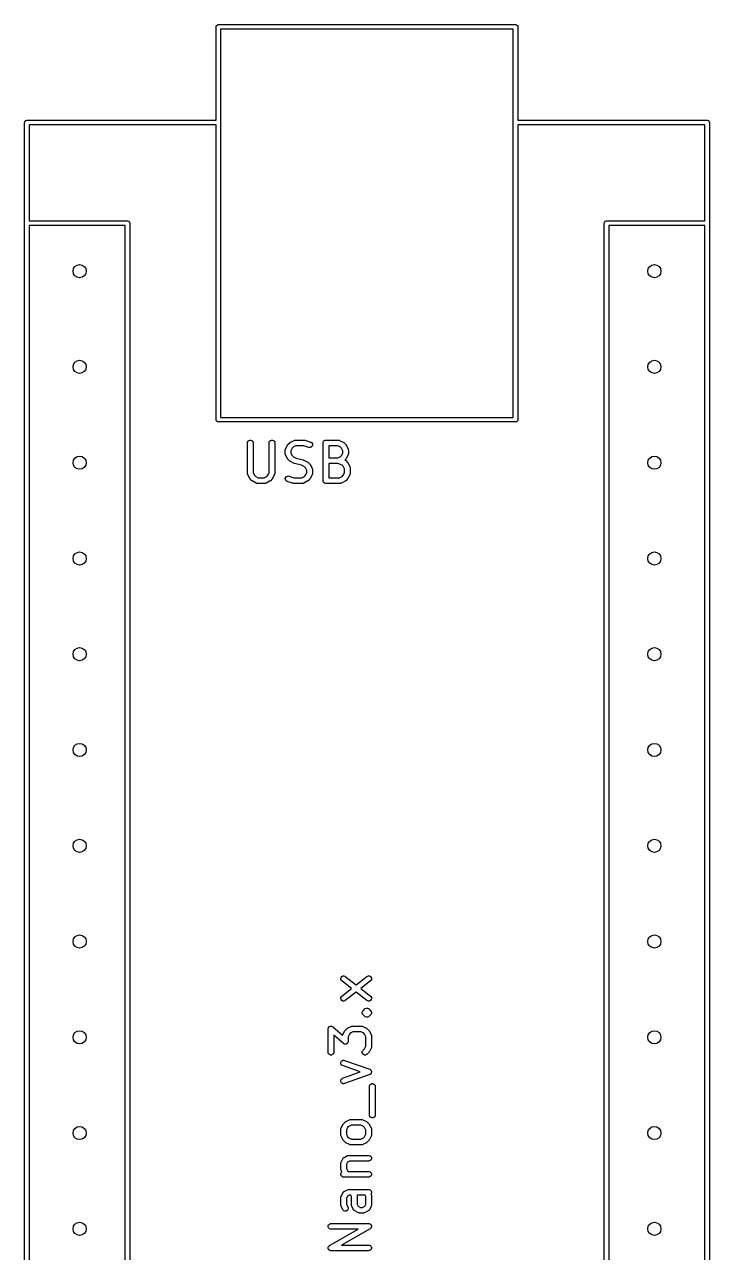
# Model space of a CAD drawing. Header units: inches. Extents: x 0.4 to 11.3, y -7.9 to -0.4.
# Drawn here: x 2.543 to 3.258, y -3.051 to -1.769 of the extents above; entities that cross this region are included whole.
import ezdxf

# ---------------------------------------------------------------- set-up
doc = ezdxf.new("R2010")
doc.units = ezdxf.units.IN
doc.header["$MEASUREMENT"] = 0
doc.layers.add('F.Silkscreen', color=41, linetype='CONTINUOUS', true_color=0xf2eda1)

msp = doc.modelspace()

# ---------------------------------------------------------------- linework, layer by layer
at = {"layer": 'F.Silkscreen', "linetype": 'CONTINUOUS'}
for p, q in [((2.7431, -1.77), (2.7444, -1.7687)), ((2.7444, -1.7687), (2.7453, -1.7685)), ((2.7453, -1.7685), (3.0555, -1.7685)), ((3.0555, -1.7685), (3.0564, -1.7687)), ((3.0564, -1.7687), (3.0577, -1.77)), ((2.7429, -1.7709), (2.7431, -1.77)), ((2.7429, -1.8685), (2.7429, -1.7709)), ((2.7476, -1.7732), (2.7476, -2.1787)), ((3.0531, -1.7732), (2.7476, -1.7732)), ((3.0531, -2.1787), (3.0531, -1.7732)), ((3.0577, -1.77), (3.0579, -1.7709)), ((3.0579, -1.7709), (3.0579, -1.8685)), ((2.5429, -1.8709), (2.5431, -1.87)), ((2.5429, -3.5811), (2.5429, -1.8709)), ((2.5431, -1.87), (2.5444, -1.8687)), ((2.5444, -1.8687), (2.5453, -1.8685)), ((2.5453, -1.8685), (2.7429, -1.8685)), ((3.0579, -1.8685), (3.2555, -1.8685)), ((3.2555, -1.8685), (3.2564, -1.8687)), ((3.2564, -1.8687), (3.2577, -1.87)), ((3.2577, -1.87), (3.2579, -1.8709)), ((3.2579, -1.8709), (3.2579, -3.376)), ((2.5476, -1.8732), (2.5476, -1.9736)), ((2.7429, -1.8732), (2.5476, -1.8732)), ((2.7429, -2.1811), (2.7429, -1.8732)), ((3.2531, -1.8732), (3.0579, -1.8732)), ((3.0579, -1.8732), (3.0579, -2.1811)), ((3.2531, -1.9736), (3.2531, -1.8732)), ((2.5476, -1.9736), (2.6504, -1.9736)), ((2.6504, -1.9736), (2.6513, -1.9738)), ((2.6513, -1.9738), (2.6526, -1.9751)), ((3.1482, -1.9751), (3.1495, -1.9738)), ((3.1495, -1.9738), (3.1504, -1.9736)), ((3.1504, -1.9736), (3.2531, -1.9736)), ((2.5476, -1.9783), (2.5476, -3.4736)), ((2.648, -1.9783), (2.5476, -1.9783)), ((2.648, -3.4736), (2.648, -1.9783)), ((2.6526, -1.9751), (2.6528, -1.976)), ((2.6528, -1.976), (2.6528, -3.476)), ((3.148, -1.976), (3.1482, -1.9751)), ((3.148, -3.376), (3.148, -1.976)), ((3.1528, -1.9783), (3.1528, -3.3736)), ((3.2531, -1.9783), (3.1528, -1.9783)), ((3.2531, -3.3736), (3.2531, -1.9783)), ((2.7476, -2.1787), (3.0531, -2.1787)), ((2.7431, -2.182), (2.7429, -2.1811)), ((2.7444, -2.1833), (2.7431, -2.182)), ((2.7453, -2.1835), (2.7444, -2.1833)), ((3.0555, -2.1835), (2.7453, -2.1835)), ((3.0564, -2.1833), (3.0555, -2.1835)), ((3.0577, -2.182), (3.0564, -2.1833)), ((3.0579, -2.1811), (3.0577, -2.182)), ((2.7757, -2.2053), (2.7758, -2.2047)), ((2.7757, -2.2372), (2.7757, -2.2053)), ((2.7758, -2.2047), (2.7762, -2.2037)), ((2.7762, -2.2037), (2.777, -2.2029)), ((2.777, -2.2029), (2.7781, -2.2024)), ((2.7781, -2.2024), (2.7792, -2.2024)), ((2.7792, -2.2024), (2.7803, -2.2029)), ((2.7803, -2.2029), (2.7811, -2.2037)), ((2.7811, -2.2037), (2.7816, -2.2047)), ((2.7816, -2.2047), (2.7816, -2.2053)), ((2.7816, -2.2053), (2.7816, -2.2365)), ((2.7982, -2.2053), (2.7983, -2.2047)), ((2.7982, -2.2365), (2.7982, -2.2053)), ((2.7983, -2.2047), (2.7987, -2.2037)), ((2.7987, -2.2037), (2.7995, -2.2029)), ((2.7995, -2.2029), (2.8006, -2.2024)), ((2.8006, -2.2024), (2.8017, -2.2024)), ((2.8017, -2.2024), (2.8028, -2.2029)), ((2.8028, -2.2029), (2.8036, -2.2037)), ((2.8036, -2.2037), (2.8041, -2.2047)), ((2.8041, -2.2047), (2.8041, -2.2053)), ((2.8041, -2.2053), (2.8041, -2.2372)), ((2.8178, -2.207), (2.8197, -2.2051)), ((2.8197, -2.2051), (2.8199, -2.2049)), ((2.8199, -2.2049), (2.82, -2.2048)), ((2.82, -2.2048), (2.8201, -2.2048)), ((2.8201, -2.2048), (2.8201, -2.2047)), ((2.8201, -2.2047), (2.8202, -2.2047)), ((2.8202, -2.2047), (2.8205, -2.2045)), ((2.8205, -2.2045), (2.8242, -2.2027)), ((2.8242, -2.2027), (2.8248, -2.2025)), ((2.8248, -2.2025), (2.8249, -2.2025)), ((2.8249, -2.2025), (2.825, -2.2024)), ((2.825, -2.2024), (2.8255, -2.2024)), ((2.8255, -2.2024), (2.8349, -2.2024)), ((2.8349, -2.2024), (2.8352, -2.2024)), ((2.8352, -2.2024), (2.8353, -2.2024)), ((2.8353, -2.2024), (2.8354, -2.2024)), ((2.8354, -2.2024), (2.8355, -2.2024)), ((2.8355, -2.2024), (2.8356, -2.2024)), ((2.8356, -2.2024), (2.8358, -2.2025)), ((2.8358, -2.2025), (2.8415, -2.2044)), ((2.8415, -2.2044), (2.842, -2.2046)), ((2.842, -2.2046), (2.8429, -2.2054)), ((2.8545, -2.2047), (2.855, -2.2037)), ((2.8545, -2.2053), (2.8545, -2.2047)), ((2.8545, -2.2447), (2.8545, -2.2053)), ((2.855, -2.2037), (2.8558, -2.2029)), ((2.8558, -2.2029), (2.8568, -2.2024)), ((2.8568, -2.2024), (2.8574, -2.2024)), ((2.8574, -2.2024), (2.8705, -2.2024)), ((2.8705, -2.2024), (2.8711, -2.2024)), ((2.8711, -2.2024), (2.8712, -2.2025)), ((2.8712, -2.2025), (2.8713, -2.2025)), ((2.8713, -2.2025), (2.8718, -2.2027)), ((2.8718, -2.2027), (2.8756, -2.2045)), ((2.8756, -2.2045), (2.8758, -2.2047)), ((2.8758, -2.2047), (2.8759, -2.2047)), ((2.8759, -2.2047), (2.876, -2.2048)), ((2.876, -2.2048), (2.8761, -2.2048)), ((2.8761, -2.2048), (2.8761, -2.2049)), ((2.8761, -2.2049), (2.8764, -2.2051)), ((2.8764, -2.2051), (2.8782, -2.207)), ((2.8151, -2.2122), (2.8152, -2.2121)), ((2.8151, -2.2128), (2.8151, -2.2122)), ((2.8151, -2.2166), (2.8151, -2.2128)), ((2.8151, -2.2171), (2.8151, -2.2166)), ((2.8152, -2.2172), (2.8151, -2.2171)), ((2.8152, -2.212), (2.8154, -2.2115)), ((2.8152, -2.2121), (2.8152, -2.212)), ((2.8152, -2.2173), (2.8152, -2.2172)), ((2.8154, -2.2179), (2.8152, -2.2173)), ((2.8154, -2.2115), (2.8173, -2.2077)), ((2.8173, -2.2216), (2.8154, -2.2179)), ((2.8173, -2.2077), (2.8174, -2.2075)), ((2.8174, -2.2075), (2.8175, -2.2074)), ((2.8175, -2.2073), (2.8176, -2.2072)), ((2.8175, -2.2074), (2.8175, -2.2073)), ((2.8176, -2.2072), (2.8178, -2.207)), ((2.8176, -2.2072), (2.8176, -2.2072)), ((2.8223, -2.2108), (2.821, -2.2135)), ((2.821, -2.2135), (2.821, -2.2159)), ((2.821, -2.2159), (2.8223, -2.2186)), ((2.8235, -2.2096), (2.8223, -2.2108)), ((2.8262, -2.2083), (2.8235, -2.2096)), ((2.8344, -2.2083), (2.8262, -2.2083)), ((2.8396, -2.21), (2.8344, -2.2083)), ((2.8402, -2.2101), (2.8396, -2.21)), ((2.8413, -2.21), (2.8402, -2.2101)), ((2.8423, -2.2095), (2.8413, -2.21)), ((2.8431, -2.2086), (2.8423, -2.2095)), ((2.8429, -2.2054), (2.8434, -2.2064)), ((2.8435, -2.2076), (2.8431, -2.2086)), ((2.8434, -2.2064), (2.8435, -2.2076)), ((2.8698, -2.2083), (2.8604, -2.2083)), ((2.8604, -2.2083), (2.8604, -2.2211)), ((2.8725, -2.2096), (2.8698, -2.2083)), ((2.8737, -2.2108), (2.8725, -2.2096)), ((2.8751, -2.2135), (2.8737, -2.2108)), ((2.8737, -2.2186), (2.8751, -2.2159)), ((2.8751, -2.2159), (2.8751, -2.2135)), ((2.8782, -2.207), (2.8784, -2.2072)), ((2.8784, -2.2072), (2.8785, -2.2072)), ((2.8785, -2.2072), (2.8785, -2.2073)), ((2.8785, -2.2073), (2.8786, -2.2074)), ((2.8786, -2.2074), (2.8786, -2.2075)), ((2.8786, -2.2075), (2.8788, -2.2077)), ((2.8788, -2.2077), (2.8807, -2.2115)), ((2.8807, -2.2179), (2.8788, -2.2216)), ((2.8807, -2.2115), (2.8809, -2.212)), ((2.8809, -2.2173), (2.8807, -2.2179)), ((2.8809, -2.212), (2.8809, -2.2121)), ((2.8809, -2.2121), (2.8809, -2.2122)), ((2.8809, -2.2122), (2.881, -2.2128)), ((2.881, -2.2166), (2.8809, -2.2171)), ((2.8809, -2.2171), (2.8809, -2.2172)), ((2.8809, -2.2172), (2.8809, -2.2173)), ((2.881, -2.2128), (2.881, -2.2166)), ((2.8174, -2.2219), (2.8173, -2.2216)), ((2.8175, -2.2219), (2.8174, -2.2219)), ((2.8175, -2.222), (2.8175, -2.2219)), ((2.8176, -2.2221), (2.8175, -2.222)), ((2.8176, -2.2222), (2.8176, -2.2221)), ((2.8178, -2.2224), (2.8176, -2.2222)), ((2.8197, -2.2243), (2.8178, -2.2224)), ((2.8199, -2.2245), (2.8197, -2.2243)), ((2.82, -2.2245), (2.8199, -2.2245)), ((2.8201, -2.2246), (2.82, -2.2245)), ((2.8202, -2.2247), (2.8201, -2.2246)), ((2.8201, -2.2246), (2.8201, -2.2246)), ((2.8205, -2.2248), (2.8202, -2.2247)), ((2.8242, -2.2267), (2.8205, -2.2248)), ((2.8223, -2.2186), (2.8235, -2.2198)), ((2.8235, -2.2198), (2.8266, -2.2213)), ((2.8243, -2.2267), (2.8242, -2.2267)), ((2.8245, -2.2268), (2.8243, -2.2267)), ((2.8243, -2.2267), (2.8243, -2.2267)), ((2.8248, -2.2269), (2.8245, -2.2268)), ((2.832, -2.2287), (2.8248, -2.2269)), ((2.8248, -2.2269), (2.8248, -2.2269)), ((2.8248, -2.2269), (2.8248, -2.2269)), ((2.8266, -2.2213), (2.8337, -2.2231)), ((2.835, -2.2302), (2.832, -2.2287)), ((2.8337, -2.2231), (2.8338, -2.2231)), ((2.8338, -2.2231), (2.8338, -2.2231)), ((2.8338, -2.2231), (2.8341, -2.2232)), ((2.8341, -2.2232), (2.8343, -2.2233)), ((2.8343, -2.2233), (2.8343, -2.2233)), ((2.8343, -2.2233), (2.8344, -2.2233)), ((2.8344, -2.2233), (2.8381, -2.2252)), ((2.8362, -2.2314), (2.835, -2.2302)), ((2.8381, -2.2252), (2.8384, -2.2253)), ((2.8384, -2.2253), (2.8384, -2.2253)), ((2.8384, -2.2253), (2.8385, -2.2254)), ((2.8385, -2.2254), (2.8386, -2.2255)), ((2.8386, -2.2255), (2.8386, -2.2255)), ((2.8386, -2.2255), (2.8389, -2.2257)), ((2.8389, -2.2257), (2.8407, -2.2276)), ((2.8407, -2.2276), (2.8409, -2.2278)), ((2.8409, -2.2278), (2.841, -2.2279)), ((2.841, -2.2279), (2.841, -2.228)), ((2.841, -2.228), (2.8411, -2.228)), ((2.8411, -2.228), (2.8411, -2.2281)), ((2.8411, -2.2281), (2.8413, -2.2284)), ((2.8413, -2.2284), (2.8432, -2.2321)), ((2.8604, -2.2211), (2.8698, -2.2211)), ((2.87, -2.227), (2.8604, -2.227)), ((2.8604, -2.227), (2.8604, -2.2417)), ((2.8698, -2.2211), (2.8725, -2.2198)), ((2.8746, -2.2285), (2.87, -2.227)), ((2.8725, -2.2198), (2.8737, -2.2186)), ((2.8756, -2.2296), (2.8746, -2.2285)), ((2.8769, -2.2323), (2.8756, -2.2296)), ((2.8782, -2.2224), (2.8774, -2.2233)), ((2.8774, -2.2233), (2.8776, -2.2234)), ((2.8776, -2.2234), (2.8777, -2.2234)), ((2.8777, -2.2234), (2.8778, -2.2235)), ((2.8778, -2.2235), (2.8782, -2.2238)), ((2.8784, -2.2222), (2.8782, -2.2224)), ((2.8782, -2.2238), (2.8801, -2.2257)), ((2.8785, -2.2221), (2.8784, -2.2222)), ((2.8786, -2.2219), (2.8785, -2.222)), ((2.8785, -2.222), (2.8785, -2.2221)), ((2.8788, -2.2216), (2.8786, -2.2219)), ((2.8786, -2.2219), (2.8786, -2.2219)), ((2.8801, -2.2257), (2.8803, -2.2259)), ((2.8803, -2.2259), (2.8804, -2.226)), ((2.8804, -2.226), (2.8804, -2.2261)), ((2.8804, -2.2261), (2.8805, -2.2262)), ((2.8805, -2.2262), (2.8805, -2.2262)), ((2.8805, -2.2262), (2.8807, -2.2265)), ((2.8807, -2.2265), (2.8825, -2.2302)), ((2.8825, -2.2302), (2.8828, -2.2308)), ((2.8828, -2.2308), (2.8828, -2.2309)), ((2.8828, -2.2309), (2.8828, -2.231)), ((2.7758, -2.2378), (2.7757, -2.2372)), ((2.7758, -2.2379), (2.7758, -2.2378)), ((2.7758, -2.238), (2.7758, -2.2379)), ((2.776, -2.2385), (2.7758, -2.238)), ((2.7779, -2.2422), (2.776, -2.2385)), ((2.7781, -2.2425), (2.7779, -2.2422)), ((2.7781, -2.2426), (2.7781, -2.2425)), ((2.7782, -2.2426), (2.7781, -2.2426)), ((2.7782, -2.2427), (2.7782, -2.2426)), ((2.7783, -2.2428), (2.7782, -2.2427)), ((2.7785, -2.243), (2.7783, -2.2428)), ((2.7803, -2.2449), (2.7785, -2.243)), ((2.7816, -2.2365), (2.783, -2.2392)), ((2.783, -2.2392), (2.7842, -2.2404)), ((2.7842, -2.2404), (2.7869, -2.2417)), ((2.7869, -2.2417), (2.793, -2.2417)), ((2.793, -2.2417), (2.7957, -2.2404)), ((2.7957, -2.2404), (2.7969, -2.2392)), ((2.7969, -2.2392), (2.7982, -2.2365)), ((2.8014, -2.243), (2.7995, -2.2449)), ((2.8016, -2.2428), (2.8014, -2.243)), ((2.8017, -2.2426), (2.8016, -2.2427)), ((2.8016, -2.2427), (2.8016, -2.2428)), ((2.8018, -2.2425), (2.8017, -2.2426)), ((2.8017, -2.2426), (2.8017, -2.2426)), ((2.8019, -2.2422), (2.8018, -2.2425)), ((2.8038, -2.2385), (2.8019, -2.2422)), ((2.804, -2.238), (2.8038, -2.2385)), ((2.8041, -2.2378), (2.804, -2.2379)), ((2.804, -2.2379), (2.804, -2.238)), ((2.8041, -2.2372), (2.8041, -2.2378)), ((2.8151, -2.2424), (2.8155, -2.2413)), ((2.8152, -2.2436), (2.8151, -2.2424)), ((2.8157, -2.2446), (2.8152, -2.2436)), ((2.8155, -2.2413), (2.8162, -2.2405)), ((2.8162, -2.2405), (2.8173, -2.24)), ((2.8173, -2.24), (2.8184, -2.2399)), ((2.8184, -2.2399), (2.819, -2.24)), ((2.819, -2.24), (2.8241, -2.2417)), ((2.8241, -2.2417), (2.8323, -2.2417)), ((2.8323, -2.2417), (2.835, -2.2404)), ((2.835, -2.2404), (2.8362, -2.2392)), ((2.8376, -2.2341), (2.8362, -2.2314)), ((2.8362, -2.2392), (2.8376, -2.2365)), ((2.8376, -2.2365), (2.8376, -2.2341)), ((2.8407, -2.243), (2.8389, -2.2449)), ((2.8409, -2.2428), (2.8407, -2.243)), ((2.841, -2.2427), (2.8409, -2.2428)), ((2.8411, -2.2426), (2.841, -2.2426)), ((2.841, -2.2426), (2.841, -2.2427)), ((2.8413, -2.2422), (2.8411, -2.2425)), ((2.8411, -2.2425), (2.8411, -2.2426)), ((2.8432, -2.2385), (2.8413, -2.2422)), ((2.8432, -2.2321), (2.8434, -2.2326)), ((2.8434, -2.238), (2.8432, -2.2385)), ((2.8434, -2.2326), (2.8434, -2.2328)), ((2.8434, -2.2328), (2.8434, -2.2329)), ((2.8434, -2.2329), (2.8435, -2.2334)), ((2.8435, -2.2372), (2.8434, -2.2378)), ((2.8434, -2.2378), (2.8434, -2.2379)), ((2.8434, -2.2379), (2.8434, -2.238)), ((2.8435, -2.2334), (2.8435, -2.2372)), ((2.8604, -2.2417), (2.8717, -2.2417)), ((2.8717, -2.2417), (2.8744, -2.2404)), ((2.8744, -2.2404), (2.8756, -2.2392)), ((2.8756, -2.2392), (2.8769, -2.2365)), ((2.8769, -2.2365), (2.8769, -2.2323)), ((2.8801, -2.243), (2.8782, -2.2449)), ((2.8803, -2.2428), (2.8801, -2.243)), ((2.8804, -2.2427), (2.8803, -2.2428)), ((2.8805, -2.2426), (2.8804, -2.2426)), ((2.8804, -2.2426), (2.8804, -2.2427)), ((2.8807, -2.2422), (2.8805, -2.2425)), ((2.8805, -2.2425), (2.8805, -2.2426)), ((2.8825, -2.2385), (2.8807, -2.2422)), ((2.8828, -2.238), (2.8825, -2.2385)), ((2.8828, -2.231), (2.8829, -2.2316)), ((2.8829, -2.2372), (2.8828, -2.2378)), ((2.8828, -2.2378), (2.8828, -2.2379)), ((2.8828, -2.2379), (2.8828, -2.238)), ((2.8829, -2.2316), (2.8829, -2.2372)), ((2.7806, -2.2451), (2.7803, -2.2449)), ((2.7807, -2.2452), (2.7806, -2.2451)), ((2.7806, -2.2451), (2.7806, -2.2451)), ((2.7808, -2.2453), (2.7807, -2.2452)), ((2.7811, -2.2454), (2.7808, -2.2453)), ((2.7808, -2.2453), (2.7808, -2.2453)), ((2.7848, -2.2473), (2.7811, -2.2454)), ((2.7854, -2.2475), (2.7848, -2.2473)), ((2.7855, -2.2475), (2.7854, -2.2475)), ((2.7856, -2.2476), (2.7855, -2.2475)), ((2.7862, -2.2476), (2.7856, -2.2476)), ((2.7937, -2.2476), (2.7862, -2.2476)), ((2.7942, -2.2476), (2.7937, -2.2476)), ((2.7943, -2.2475), (2.7942, -2.2476)), ((2.7944, -2.2475), (2.7943, -2.2475)), ((2.795, -2.2473), (2.7944, -2.2475)), ((2.7987, -2.2454), (2.795, -2.2473)), ((2.799, -2.2453), (2.7987, -2.2454)), ((2.7991, -2.2453), (2.799, -2.2453)), ((2.7992, -2.2451), (2.7991, -2.2452)), ((2.7991, -2.2452), (2.7991, -2.2453)), ((2.7993, -2.2451), (2.7992, -2.2451)), ((2.7995, -2.2449), (2.7993, -2.2451)), ((2.8166, -2.2454), (2.8157, -2.2446)), ((2.8171, -2.2456), (2.8166, -2.2454)), ((2.8227, -2.2475), (2.8171, -2.2456)), ((2.823, -2.2475), (2.8227, -2.2475)), ((2.8231, -2.2476), (2.823, -2.2475)), ((2.8232, -2.2476), (2.8231, -2.2476)), ((2.8233, -2.2476), (2.8232, -2.2476)), ((2.8234, -2.2476), (2.8233, -2.2476)), ((2.8237, -2.2476), (2.8234, -2.2476)), ((2.833, -2.2476), (2.8237, -2.2476)), ((2.8336, -2.2476), (2.833, -2.2476)), ((2.8337, -2.2475), (2.8336, -2.2476)), ((2.8338, -2.2475), (2.8337, -2.2475)), ((2.8344, -2.2473), (2.8338, -2.2475)), ((2.8381, -2.2454), (2.8344, -2.2473)), ((2.8384, -2.2453), (2.8381, -2.2454)), ((2.8385, -2.2452), (2.8384, -2.2453)), ((2.8384, -2.2453), (2.8384, -2.2453)), ((2.8386, -2.2451), (2.8385, -2.2452)), ((2.8389, -2.2449), (2.8386, -2.2451)), ((2.8386, -2.2451), (2.8386, -2.2451)), ((2.8545, -2.2453), (2.8545, -2.2447)), ((2.855, -2.2463), (2.8545, -2.2453)), ((2.8558, -2.2471), (2.855, -2.2463)), ((2.8568, -2.2476), (2.8558, -2.2471)), ((2.8574, -2.2476), (2.8568, -2.2476)), ((2.8724, -2.2476), (2.8574, -2.2476)), ((2.873, -2.2476), (2.8724, -2.2476)), ((2.8731, -2.2475), (2.873, -2.2476)), ((2.8732, -2.2475), (2.8731, -2.2475)), ((2.8737, -2.2473), (2.8732, -2.2475)), ((2.8775, -2.2454), (2.8737, -2.2473)), ((2.8777, -2.2453), (2.8775, -2.2454)), ((2.8778, -2.2453), (2.8777, -2.2453)), ((2.8779, -2.2452), (2.8778, -2.2453)), ((2.878, -2.2451), (2.8779, -2.2452)), ((2.8782, -2.2449), (2.878, -2.2451)), ((2.878, -2.2451), (2.878, -2.2451)), ((2.873, -2.7645), (2.8733, -2.7634)), ((2.8731, -2.7657), (2.873, -2.7645)), ((2.8737, -2.7667), (2.8731, -2.7657)), ((2.8733, -2.7634), (2.874, -2.7625)), ((2.8741, -2.7671), (2.8737, -2.7667)), ((2.874, -2.7625), (2.875, -2.7619)), ((2.8843, -2.775), (2.8741, -2.7671)), ((2.875, -2.7619), (2.8761, -2.7618)), ((2.8761, -2.7618), (2.8772, -2.7621)), ((2.8772, -2.7621), (2.8777, -2.7624)), ((2.8777, -2.7624), (2.889, -2.7713)), ((2.889, -2.7713), (2.9003, -2.7624)), ((2.904, -2.7671), (2.8938, -2.775)), ((2.9003, -2.7624), (2.9008, -2.7621)), ((2.9008, -2.7621), (2.9019, -2.7618)), ((2.9019, -2.7618), (2.9031, -2.7619)), ((2.9031, -2.7619), (2.9041, -2.7625)), ((2.9044, -2.7667), (2.904, -2.7671)), ((2.9041, -2.7625), (2.9048, -2.7634)), ((2.905, -2.7657), (2.9044, -2.7667)), ((2.9048, -2.7634), (2.9051, -2.7645)), ((2.9051, -2.7645), (2.905, -2.7657)), ((2.8741, -2.783), (2.8843, -2.775)), ((2.889, -2.7788), (2.8777, -2.7877)), ((2.9003, -2.7877), (2.889, -2.7788)), ((2.8938, -2.775), (2.904, -2.783)), ((2.873, -2.7856), (2.8731, -2.7844)), ((2.8733, -2.7867), (2.873, -2.7856)), ((2.8731, -2.7844), (2.8737, -2.7834)), ((2.874, -2.7876), (2.8733, -2.7867)), ((2.8737, -2.7834), (2.8741, -2.783)), ((2.875, -2.7882), (2.874, -2.7876)), ((2.8761, -2.7883), (2.875, -2.7882)), ((2.8772, -2.788), (2.8761, -2.7883)), ((2.8777, -2.7877), (2.8772, -2.788)), ((2.9008, -2.788), (2.9003, -2.7877)), ((2.9019, -2.7883), (2.9008, -2.788)), ((2.9031, -2.7882), (2.9019, -2.7883)), ((2.9041, -2.7876), (2.9031, -2.7882)), ((2.904, -2.783), (2.9044, -2.7834)), ((2.9048, -2.7867), (2.9041, -2.7876)), ((2.9044, -2.7834), (2.905, -2.7844)), ((2.9051, -2.7856), (2.9048, -2.7867)), ((2.905, -2.7844), (2.9051, -2.7856)), ((2.8955, -2.7998), (2.8958, -2.7991)), ((2.8955, -2.8009), (2.8955, -2.7998)), ((2.896, -2.802), (2.8955, -2.8009)), ((2.8958, -2.7991), (2.896, -2.7987)), ((2.896, -2.7987), (2.8963, -2.7983)), ((2.896, -2.7987), (2.896, -2.7987)), ((2.8963, -2.8024), (2.896, -2.802)), ((2.896, -2.802), (2.896, -2.802)), ((2.8963, -2.7983), (2.8982, -2.7964)), ((2.8982, -2.8043), (2.8963, -2.8024)), ((2.8982, -2.7964), (2.8986, -2.796)), ((2.8986, -2.8047), (2.8982, -2.8043)), ((2.8986, -2.796), (2.8997, -2.7956)), ((2.8997, -2.8051), (2.8986, -2.8047)), ((2.8997, -2.7956), (2.9009, -2.7956)), ((2.9009, -2.8051), (2.8997, -2.8051)), ((2.9009, -2.7956), (2.9019, -2.796)), ((2.9019, -2.8047), (2.9009, -2.8051)), ((2.9019, -2.796), (2.9019, -2.796)), ((2.9019, -2.796), (2.9024, -2.7964)), ((2.9024, -2.8043), (2.9019, -2.8047)), ((2.9024, -2.7964), (2.9042, -2.7983)), ((2.9042, -2.8024), (2.9024, -2.8043)), ((2.9042, -2.7983), (2.9046, -2.7987)), ((2.9046, -2.802), (2.9042, -2.8024)), ((2.9046, -2.7987), (2.9048, -2.7991)), ((2.9051, -2.8009), (2.9046, -2.802)), ((2.9048, -2.7991), (2.9051, -2.7998)), ((2.9051, -2.7998), (2.9051, -2.8009)), ((2.8598, -2.8172), (2.8599, -2.8169)), ((2.8598, -2.8416), (2.8598, -2.8172)), ((2.8599, -2.8167), (2.8601, -2.8162)), ((2.8599, -2.8168), (2.8599, -2.8167)), ((2.8599, -2.8169), (2.8599, -2.8168)), ((2.8599, -2.8168), (2.8599, -2.8168)), ((2.8601, -2.8162), (2.8602, -2.8158)), ((2.8602, -2.8158), (2.8603, -2.8157)), ((2.8603, -2.8156), (2.8607, -2.8152)), ((2.8603, -2.8157), (2.8603, -2.8156)), ((2.8607, -2.8152), (2.861, -2.8149)), ((2.861, -2.8149), (2.8611, -2.8148)), ((2.8611, -2.8148), (2.8616, -2.8146)), ((2.8611, -2.8148), (2.8611, -2.8148)), ((2.8616, -2.8146), (2.862, -2.8144)), ((2.862, -2.8144), (2.8621, -2.8144)), ((2.8621, -2.8144), (2.8622, -2.8143)), ((2.8622, -2.8143), (2.8627, -2.8143)), ((2.8627, -2.8143), (2.8632, -2.8143)), ((2.8632, -2.8143), (2.8633, -2.8143)), ((2.8633, -2.8143), (2.8634, -2.8143)), ((2.8634, -2.8143), (2.8638, -2.8145)), ((2.8638, -2.8145), (2.8643, -2.8147)), ((2.8643, -2.8147), (2.8644, -2.8148)), ((2.8644, -2.8148), (2.8644, -2.8148)), ((2.8644, -2.8148), (2.8645, -2.8148)), ((2.8645, -2.8148), (2.8647, -2.815)), ((2.8647, -2.815), (2.8749, -2.8239)), ((2.8751, -2.8234), (2.877, -2.8197)), ((2.877, -2.8197), (2.8772, -2.8194)), ((2.8772, -2.8194), (2.8772, -2.8193)), ((2.8772, -2.8193), (2.8773, -2.8193)), ((2.8773, -2.8192), (2.8774, -2.8191)), ((2.8773, -2.8193), (2.8773, -2.8192)), ((2.8774, -2.8191), (2.8776, -2.8189)), ((2.8776, -2.8189), (2.8794, -2.817)), ((2.8794, -2.817), (2.8797, -2.8168)), ((2.8797, -2.8168), (2.8798, -2.8167)), ((2.8797, -2.8168), (2.8797, -2.8168)), ((2.8798, -2.8167), (2.8799, -2.8166)), ((2.8799, -2.8166), (2.88, -2.8166)), ((2.88, -2.8166), (2.8802, -2.8165)), ((2.8802, -2.8165), (2.884, -2.8146)), ((2.886, -2.8202), (2.8833, -2.8215)), ((2.884, -2.8146), (2.8845, -2.8144)), ((2.8845, -2.8144), (2.8846, -2.8144)), ((2.8846, -2.8144), (2.8847, -2.8143)), ((2.8847, -2.8143), (2.8853, -2.8143)), ((2.8853, -2.8143), (2.8947, -2.8143)), ((2.894, -2.8202), (2.886, -2.8202)), ((2.8967, -2.8215), (2.894, -2.8202)), ((2.8947, -2.8143), (2.8952, -2.8143)), ((2.8952, -2.8143), (2.8953, -2.8144)), ((2.8953, -2.8144), (2.8954, -2.8144)), ((2.8954, -2.8144), (2.896, -2.8146)), ((2.896, -2.8146), (2.8997, -2.8165)), ((2.8997, -2.8165), (2.9, -2.8166)), ((2.9, -2.8166), (2.9, -2.8166)), ((2.9, -2.8166), (2.9001, -2.8167)), ((2.9001, -2.8167), (2.9002, -2.8168)), ((2.9002, -2.8168), (2.9003, -2.8168)), ((2.9003, -2.8168), (2.9005, -2.817)), ((2.9005, -2.817), (2.9024, -2.8189)), ((2.9024, -2.8189), (2.9026, -2.8191)), ((2.9026, -2.8191), (2.9026, -2.8192)), ((2.9026, -2.8192), (2.9027, -2.8193)), ((2.9027, -2.8193), (2.9027, -2.8193)), ((2.9027, -2.8193), (2.9028, -2.8194)), ((2.9028, -2.8194), (2.9029, -2.8197)), ((2.9029, -2.8197), (2.9048, -2.8234)), ((2.8758, -2.8326), (2.8657, -2.8237)), ((2.8657, -2.8237), (2.8657, -2.8416)), ((2.8749, -2.8239), (2.8751, -2.8234)), ((2.8761, -2.8328), (2.8758, -2.8326)), ((2.8762, -2.8328), (2.8761, -2.8328)), ((2.8761, -2.8328), (2.8761, -2.8328)), ((2.8763, -2.8329), (2.8762, -2.8328)), ((2.8768, -2.8331), (2.8763, -2.8329)), ((2.8772, -2.8332), (2.8768, -2.8331)), ((2.8773, -2.8332), (2.8772, -2.8332)), ((2.8774, -2.8333), (2.8773, -2.8332)), ((2.8779, -2.8332), (2.8774, -2.8333)), ((2.8784, -2.8332), (2.8779, -2.8332)), ((2.8785, -2.8332), (2.8784, -2.8332)), ((2.8786, -2.8332), (2.8785, -2.8332)), ((2.879, -2.833), (2.8786, -2.8332)), ((2.8794, -2.8328), (2.879, -2.833)), ((2.8795, -2.8327), (2.8794, -2.8328)), ((2.8796, -2.8327), (2.8795, -2.8327)), ((2.8799, -2.8323), (2.8796, -2.8327)), ((2.8802, -2.832), (2.8799, -2.8323)), ((2.8803, -2.8319), (2.8802, -2.832)), ((2.8805, -2.8314), (2.8803, -2.8318)), ((2.8803, -2.8318), (2.8803, -2.8319)), ((2.8807, -2.8309), (2.8805, -2.8314)), ((2.8821, -2.8227), (2.8807, -2.8254)), ((2.8807, -2.8254), (2.8807, -2.8304)), ((2.8807, -2.8304), (2.8807, -2.8307)), ((2.8807, -2.8307), (2.8807, -2.8307)), ((2.8807, -2.8307), (2.8807, -2.8308)), ((2.8807, -2.8308), (2.8807, -2.8309)), ((2.8833, -2.8215), (2.8821, -2.8227)), ((2.8979, -2.8227), (2.8967, -2.8215)), ((2.8992, -2.8254), (2.8979, -2.8227)), ((2.8992, -2.8353), (2.8992, -2.8254)), ((2.9048, -2.8234), (2.905, -2.8239)), ((2.905, -2.8239), (2.905, -2.8241)), ((2.905, -2.8241), (2.9051, -2.8242)), ((2.9051, -2.8242), (2.9051, -2.8247)), ((2.9051, -2.8247), (2.9051, -2.836)), ((2.8599, -2.8422), (2.8598, -2.8416)), ((2.8603, -2.8432), (2.8599, -2.8422)), ((2.8611, -2.8441), (2.8603, -2.8432)), ((2.8622, -2.8445), (2.8611, -2.8441)), ((2.8634, -2.8445), (2.8622, -2.8445)), ((2.8644, -2.8441), (2.8634, -2.8445)), ((2.8652, -2.8432), (2.8644, -2.8441)), ((2.8657, -2.8422), (2.8652, -2.8432)), ((2.8657, -2.8416), (2.8657, -2.8422)), ((2.8955, -2.841), (2.896, -2.84)), ((2.8955, -2.8422), (2.8955, -2.841)), ((2.896, -2.8432), (2.8955, -2.8422)), ((2.896, -2.84), (2.8963, -2.8395)), ((2.8968, -2.8441), (2.896, -2.8432)), ((2.8963, -2.8395), (2.8979, -2.838)), ((2.8978, -2.8445), (2.8968, -2.8441)), ((2.899, -2.8445), (2.8978, -2.8445)), ((2.8979, -2.838), (2.8992, -2.8353)), ((2.9, -2.8441), (2.899, -2.8445)), ((2.9005, -2.8437), (2.9, -2.8441)), ((2.9024, -2.8418), (2.9005, -2.8437)), ((2.9026, -2.8416), (2.9024, -2.8418)), ((2.9027, -2.8414), (2.9026, -2.8415)), ((2.9026, -2.8415), (2.9026, -2.8416)), ((2.9028, -2.8413), (2.9027, -2.8414)), ((2.9027, -2.8414), (2.9027, -2.8414)), ((2.9029, -2.841), (2.9028, -2.8413)), ((2.9048, -2.8373), (2.9029, -2.841)), ((2.905, -2.8368), (2.9048, -2.8373)), ((2.9051, -2.8366), (2.905, -2.8367)), ((2.905, -2.8367), (2.905, -2.8368)), ((2.9051, -2.836), (2.9051, -2.8366)), ((2.873, -2.8524), (2.8734, -2.8513)), ((2.873, -2.8536), (2.873, -2.8524)), ((2.8735, -2.8546), (2.873, -2.8536)), ((2.8734, -2.8513), (2.8742, -2.8505)), ((2.8744, -2.8554), (2.8735, -2.8546)), ((2.8742, -2.8505), (2.8752, -2.85)), ((2.8749, -2.8556), (2.8744, -2.8554)), ((2.8934, -2.8622), (2.8749, -2.8556)), ((2.8752, -2.85), (2.8763, -2.8499)), ((2.8763, -2.8499), (2.8769, -2.8501)), ((2.8769, -2.8501), (2.9032, -2.8594)), ((2.873, -2.8709), (2.8735, -2.8698)), ((2.873, -2.872), (2.873, -2.8709)), ((2.8734, -2.8731), (2.873, -2.872)), ((2.8735, -2.8698), (2.8744, -2.8691)), ((2.8744, -2.8691), (2.8749, -2.8688)), ((2.8749, -2.8688), (2.8934, -2.8622)), ((2.9032, -2.865), (2.8769, -2.8744)), ((2.9032, -2.8594), (2.9037, -2.8597)), ((2.9037, -2.8648), (2.9032, -2.865)), ((2.9037, -2.8597), (2.9038, -2.8598)), ((2.9038, -2.8647), (2.9037, -2.8648)), ((2.9038, -2.8598), (2.9039, -2.8599)), ((2.9039, -2.8646), (2.9038, -2.8647)), ((2.9039, -2.8599), (2.9042, -2.8602)), ((2.9042, -2.8643), (2.9039, -2.8646)), ((2.9042, -2.8602), (2.9045, -2.8605)), ((2.9045, -2.864), (2.9042, -2.8643)), ((2.9045, -2.8605), (2.9046, -2.8606)), ((2.9046, -2.8638), (2.9045, -2.864)), ((2.9046, -2.8606), (2.9047, -2.8607)), ((2.9047, -2.8637), (2.9046, -2.8638)), ((2.9047, -2.8607), (2.9048, -2.8611)), ((2.9048, -2.8633), (2.9047, -2.8637)), ((2.9048, -2.8611), (2.905, -2.8615)), ((2.905, -2.8629), (2.9048, -2.8633)), ((2.905, -2.8615), (2.905, -2.8617)), ((2.905, -2.8617), (2.9051, -2.8618)), ((2.9051, -2.8627), (2.905, -2.8628)), ((2.905, -2.8628), (2.905, -2.8629)), ((2.9051, -2.8618), (2.9051, -2.8622)), ((2.9051, -2.8622), (2.9051, -2.8627)), ((2.8742, -2.874), (2.8734, -2.8731)), ((2.8752, -2.8745), (2.8742, -2.874)), ((2.8763, -2.8745), (2.8752, -2.8745)), ((2.8769, -2.8744), (2.8763, -2.8745)), ((2.903, -2.8766), (2.9035, -2.8756)), ((2.903, -2.8772), (2.903, -2.8766)), ((2.903, -2.9072), (2.903, -2.8772)), ((2.9035, -2.8756), (2.9043, -2.8748)), ((2.9043, -2.8748), (2.9053, -2.8743)), ((2.9053, -2.8743), (2.9065, -2.8743)), ((2.9065, -2.8743), (2.9075, -2.8748)), ((2.9075, -2.8748), (2.9084, -2.8756)), ((2.9084, -2.8756), (2.9088, -2.8766)), ((2.9088, -2.8766), (2.9089, -2.8772)), ((2.9089, -2.8772), (2.9089, -2.9072)), ((2.903, -2.9078), (2.903, -2.9072)), ((2.9035, -2.9089), (2.903, -2.9078)), ((2.9043, -2.9097), (2.9035, -2.9089)), ((2.9053, -2.9101), (2.9043, -2.9097)), ((2.9065, -2.9101), (2.9053, -2.9101)), ((2.9075, -2.9097), (2.9065, -2.9101)), ((2.9084, -2.9089), (2.9075, -2.9097)), ((2.9088, -2.9078), (2.9084, -2.9089)), ((2.9089, -2.9072), (2.9088, -2.9078)), ((2.873, -2.9216), (2.8731, -2.9215)), ((2.873, -2.9222), (2.873, -2.9216)), ((2.873, -2.9278), (2.873, -2.9222)), ((2.8731, -2.9214), (2.8733, -2.9209)), ((2.8731, -2.9215), (2.8731, -2.9214)), ((2.8733, -2.9209), (2.8751, -2.9171)), ((2.8751, -2.9171), (2.8753, -2.9169)), ((2.8753, -2.9168), (2.8754, -2.9167)), ((2.8753, -2.9169), (2.8753, -2.9168)), ((2.8754, -2.9167), (2.8755, -2.9167)), ((2.8755, -2.9166), (2.8757, -2.9164)), ((2.8755, -2.9167), (2.8755, -2.9166)), ((2.8757, -2.9164), (2.8776, -2.9145)), ((2.8776, -2.9145), (2.8778, -2.9143)), ((2.8778, -2.9143), (2.8779, -2.9143)), ((2.8779, -2.9142), (2.878, -2.9141)), ((2.8779, -2.9143), (2.8779, -2.9142)), ((2.878, -2.9141), (2.8781, -2.9141)), ((2.8781, -2.9141), (2.8783, -2.914)), ((2.8783, -2.914), (2.8821, -2.9121)), ((2.8802, -2.9202), (2.8789, -2.9229)), ((2.8789, -2.9229), (2.8789, -2.9271)), ((2.8814, -2.919), (2.8802, -2.9202)), ((2.8841, -2.9177), (2.8814, -2.919)), ((2.8821, -2.9121), (2.8826, -2.9119)), ((2.8826, -2.9119), (2.8827, -2.9119)), ((2.8827, -2.9119), (2.8828, -2.9118)), ((2.8828, -2.9118), (2.8834, -2.9118)), ((2.8834, -2.9118), (2.8947, -2.9118)), ((2.894, -2.9177), (2.8841, -2.9177)), ((2.8967, -2.919), (2.894, -2.9177)), ((2.8947, -2.9118), (2.8952, -2.9118)), ((2.8952, -2.9118), (2.8953, -2.9119)), ((2.8953, -2.9119), (2.8954, -2.9119)), ((2.8954, -2.9119), (2.896, -2.9121)), ((2.896, -2.9121), (2.8997, -2.914)), ((2.8979, -2.9202), (2.8967, -2.919)), ((2.8992, -2.9229), (2.8979, -2.9202)), ((2.8992, -2.9271), (2.8992, -2.9229)), ((2.8997, -2.914), (2.9, -2.9141)), ((2.9, -2.9141), (2.9, -2.9141)), ((2.9, -2.9141), (2.9001, -2.9142)), ((2.9001, -2.9142), (2.9002, -2.9143)), ((2.9002, -2.9143), (2.9003, -2.9143)), ((2.9003, -2.9143), (2.9005, -2.9145)), ((2.9005, -2.9145), (2.9024, -2.9164)), ((2.9024, -2.9164), (2.9026, -2.9166)), ((2.9026, -2.9166), (2.9026, -2.9167)), ((2.9026, -2.9167), (2.9027, -2.9167)), ((2.9027, -2.9167), (2.9027, -2.9168)), ((2.9027, -2.9168), (2.9028, -2.9169)), ((2.9028, -2.9169), (2.9029, -2.9171)), ((2.9029, -2.9171), (2.9048, -2.9209)), ((2.9048, -2.9209), (2.905, -2.9214)), ((2.905, -2.9214), (2.905, -2.9215)), ((2.905, -2.9215), (2.9051, -2.9216)), ((2.9051, -2.9216), (2.9051, -2.9222)), ((2.9051, -2.9222), (2.9051, -2.9278)), ((2.873, -2.9284), (2.873, -2.9278)), ((2.8731, -2.9285), (2.873, -2.9284)), ((2.8731, -2.9286), (2.8731, -2.9285)), ((2.8733, -2.9292), (2.8731, -2.9286)), ((2.8751, -2.9329), (2.8733, -2.9292)), ((2.8753, -2.9332), (2.8751, -2.9329)), ((2.8754, -2.9333), (2.8753, -2.9332)), ((2.8753, -2.9332), (2.8753, -2.9332)), ((2.8755, -2.9334), (2.8754, -2.9333)), ((2.8755, -2.9335), (2.8755, -2.9334)), ((2.8757, -2.9337), (2.8755, -2.9335)), ((2.8776, -2.9356), (2.8757, -2.9337)), ((2.8778, -2.9357), (2.8776, -2.9356)), ((2.8779, -2.9358), (2.8778, -2.9357)), ((2.8779, -2.9359), (2.8779, -2.9358)), ((2.878, -2.9359), (2.8779, -2.9359)), ((2.8781, -2.9359), (2.878, -2.9359)), ((2.8783, -2.9361), (2.8781, -2.9359)), ((2.8821, -2.938), (2.8783, -2.9361)), ((2.8789, -2.9271), (2.8802, -2.9298)), ((2.8802, -2.9298), (2.8814, -2.931)), ((2.8814, -2.931), (2.8841, -2.9324)), ((2.8841, -2.9324), (2.894, -2.9324)), ((2.894, -2.9324), (2.8967, -2.931)), ((2.8997, -2.9361), (2.896, -2.938)), ((2.8967, -2.931), (2.8979, -2.9298)), ((2.8979, -2.9298), (2.8992, -2.9271)), ((2.9, -2.9359), (2.8997, -2.9361)), ((2.9001, -2.9359), (2.9, -2.9359)), ((2.9, -2.9359), (2.9, -2.9359)), ((2.9002, -2.9358), (2.9001, -2.9359)), ((2.9003, -2.9357), (2.9002, -2.9358)), ((2.9005, -2.9356), (2.9003, -2.9357)), ((2.9024, -2.9337), (2.9005, -2.9356)), ((2.9026, -2.9335), (2.9024, -2.9337)), ((2.9027, -2.9333), (2.9026, -2.9334)), ((2.9026, -2.9334), (2.9026, -2.9335)), ((2.9028, -2.9332), (2.9027, -2.9332)), ((2.9027, -2.9332), (2.9027, -2.9333)), ((2.9029, -2.9329), (2.9028, -2.9332)), ((2.9048, -2.9292), (2.9029, -2.9329)), ((2.905, -2.9286), (2.9048, -2.9292)), ((2.9051, -2.9284), (2.905, -2.9285)), ((2.905, -2.9285), (2.905, -2.9286)), ((2.9051, -2.9278), (2.9051, -2.9284)), ((2.8826, -2.9382), (2.8821, -2.938)), ((2.8827, -2.9382), (2.8826, -2.9382)), ((2.8828, -2.9382), (2.8827, -2.9382)), ((2.8834, -2.9383), (2.8828, -2.9382)), ((2.8947, -2.9383), (2.8834, -2.9383)), ((2.8952, -2.9382), (2.8947, -2.9383)), ((2.8953, -2.9382), (2.8952, -2.9382)), ((2.8954, -2.9382), (2.8953, -2.9382)), ((2.896, -2.938), (2.8954, -2.9382)), ((2.873, -2.9573), (2.8731, -2.9572)), ((2.873, -2.9578), (2.873, -2.9573)), ((2.873, -2.9635), (2.873, -2.9578)), ((2.8731, -2.9571), (2.8733, -2.9565)), ((2.8731, -2.9572), (2.8731, -2.9571)), ((2.8733, -2.9565), (2.8751, -2.9528)), ((2.8751, -2.9528), (2.8752, -2.9527)), ((2.8752, -2.9527), (2.8752, -2.9526)), ((2.8752, -2.9526), (2.8753, -2.9526)), ((2.8753, -2.9526), (2.8755, -2.9523)), ((2.8755, -2.9523), (2.8757, -2.952)), ((2.8757, -2.952), (2.876, -2.9518)), ((2.876, -2.9518), (2.8763, -2.9516)), ((2.8763, -2.9516), (2.8763, -2.9515)), ((2.8763, -2.9515), (2.8764, -2.9515)), ((2.8764, -2.9515), (2.8765, -2.9514)), ((2.8765, -2.9514), (2.8802, -2.9496)), ((2.88, -2.9563), (2.8789, -2.9585)), ((2.8789, -2.9585), (2.8789, -2.9628)), ((2.8822, -2.9552), (2.88, -2.9563)), ((2.8802, -2.9496), (2.8808, -2.9494)), ((2.8808, -2.9494), (2.8809, -2.9494)), ((2.8809, -2.9494), (2.881, -2.9493)), ((2.881, -2.9493), (2.8815, -2.9493)), ((2.8815, -2.9493), (2.9022, -2.9493)), ((2.9022, -2.9552), (2.8822, -2.9552)), ((2.9022, -2.9493), (2.9027, -2.9493)), ((2.9027, -2.9551), (2.9022, -2.9552)), ((2.9027, -2.9493), (2.9038, -2.9498)), ((2.9038, -2.9547), (2.9027, -2.9551)), ((2.9038, -2.9498), (2.9046, -2.9506)), ((2.9046, -2.9539), (2.9038, -2.9547)), ((2.9046, -2.9506), (2.9051, -2.9516)), ((2.9051, -2.9528), (2.9046, -2.9539)), ((2.9051, -2.9516), (2.9051, -2.9528)), ((2.873, -2.964), (2.873, -2.9635)), ((2.8731, -2.9641), (2.873, -2.964)), ((2.873, -2.9685), (2.8735, -2.9674)), ((2.873, -2.9697), (2.873, -2.9685)), ((2.8735, -2.9707), (2.873, -2.9697)), ((2.8731, -2.9642), (2.8731, -2.9641)), ((2.8733, -2.9648), (2.8731, -2.9642)), ((2.8742, -2.9667), (2.8733, -2.9648)), ((2.8735, -2.9674), (2.8742, -2.9667)), ((2.8743, -2.9715), (2.8735, -2.9707)), ((2.8753, -2.972), (2.8743, -2.9715)), ((2.8759, -2.972), (2.8753, -2.972)), ((2.9022, -2.972), (2.8759, -2.972)), ((2.8789, -2.9628), (2.8802, -2.9655)), ((2.8802, -2.9655), (2.8809, -2.9661)), ((2.8809, -2.9661), (2.9022, -2.9661)), ((2.9022, -2.9661), (2.9027, -2.9662)), ((2.9027, -2.972), (2.9022, -2.972)), ((2.9027, -2.9662), (2.9038, -2.9666)), ((2.9038, -2.9715), (2.9027, -2.972)), ((2.9038, -2.9666), (2.9046, -2.9674)), ((2.9046, -2.9707), (2.9038, -2.9715)), ((2.9046, -2.9674), (2.9051, -2.9685)), ((2.9051, -2.9697), (2.9046, -2.9707)), ((2.9051, -2.9685), (2.9051, -2.9697)), ((2.8757, -2.9877), (2.876, -2.9874)), ((2.876, -2.9874), (2.8763, -2.9872)), ((2.8763, -2.9872), (2.8763, -2.9871)), ((2.8763, -2.9871), (2.8764, -2.9871)), ((2.8764, -2.9871), (2.8765, -2.9871)), ((2.8765, -2.9871), (2.8802, -2.9852)), ((2.8802, -2.9852), (2.8808, -2.985)), ((2.8808, -2.985), (2.8809, -2.985)), ((2.8809, -2.985), (2.881, -2.9849)), ((2.881, -2.9849), (2.8815, -2.9849)), ((2.8815, -2.9849), (2.9022, -2.9849)), ((2.9022, -2.9849), (2.9027, -2.9849)), ((2.9027, -2.9849), (2.9038, -2.9854)), ((2.9038, -2.9854), (2.9046, -2.9862)), ((2.9046, -2.9862), (2.9051, -2.9873)), ((2.9051, -2.9873), (2.9051, -2.9884)), ((2.873, -2.9929), (2.8731, -2.9928)), ((2.873, -2.9935), (2.873, -2.9929)), ((2.873, -3.001), (2.873, -2.9935)), ((2.8731, -2.9927), (2.8733, -2.9921)), ((2.8731, -2.9928), (2.8731, -2.9927)), ((2.8733, -2.9921), (2.8751, -2.9884)), ((2.8751, -2.9884), (2.8752, -2.9883)), ((2.8752, -2.9883), (2.8752, -2.9882)), ((2.8752, -2.9882), (2.8753, -2.9882)), ((2.8753, -2.9882), (2.8755, -2.9879)), ((2.8755, -2.9879), (2.8757, -2.9877)), ((2.88, -2.9919), (2.8789, -2.9942)), ((2.8789, -2.9942), (2.8789, -3.0003)), ((2.8822, -2.9908), (2.88, -2.9919)), ((2.8835, -2.9908), (2.8822, -2.9908)), ((2.8842, -2.9923), (2.8835, -2.9908)), ((2.8842, -3.001), (2.8842, -2.9923)), ((2.89, -2.9908), (2.89, -2.9909)), ((2.8985, -2.9908), (2.89, -2.9908)), ((2.89, -2.9908), (2.89, -2.9908)), ((2.89, -2.9909), (2.8901, -2.991)), ((2.8901, -2.991), (2.8901, -2.9916)), ((2.8901, -2.9916), (2.8901, -3.0003)), ((2.8992, -2.9923), (2.8985, -2.9908)), ((2.8992, -3.0003), (2.8992, -2.9923)), ((2.9046, -2.9895), (2.9045, -2.9896)), ((2.9045, -2.9896), (2.9048, -2.9903)), ((2.9051, -2.9884), (2.9046, -2.9895)), ((2.9048, -2.9903), (2.905, -2.9908)), ((2.905, -2.9908), (2.905, -2.9909)), ((2.905, -2.9909), (2.9051, -2.991)), ((2.9051, -2.991), (2.9051, -2.9916)), ((2.9051, -2.9916), (2.9051, -3.001)), ((2.873, -3.0015), (2.873, -3.001)), ((2.8731, -3.0016), (2.873, -3.0015)), ((2.8731, -3.0017), (2.8731, -3.0016)), ((2.8733, -3.0023), (2.8731, -3.0017)), ((2.8751, -3.006), (2.8733, -3.0023)), ((2.8755, -3.0065), (2.8751, -3.006)), ((2.8763, -3.0073), (2.8755, -3.0065)), ((2.8774, -3.0076), (2.8763, -3.0073)), ((2.8786, -3.0076), (2.8774, -3.0076)), ((2.8796, -3.007), (2.8786, -3.0076)), ((2.8789, -3.0003), (2.8804, -3.0034)), ((2.8804, -3.0062), (2.8796, -3.007)), ((2.8804, -3.0034), (2.8806, -3.0039)), ((2.8807, -3.0051), (2.8804, -3.0062)), ((2.8806, -3.0039), (2.8807, -3.0051)), ((2.8843, -3.0015), (2.8842, -3.001)), ((2.8843, -3.0016), (2.8843, -3.0015)), ((2.8843, -3.0017), (2.8843, -3.0016)), ((2.8845, -3.0023), (2.8843, -3.0017)), ((2.8864, -3.006), (2.8845, -3.0023)), ((2.8865, -3.0061), (2.8864, -3.006)), ((2.8865, -3.0062), (2.8865, -3.0061)), ((2.8867, -3.0065), (2.8865, -3.0062)), ((2.8865, -3.0062), (2.8865, -3.0062)), ((2.887, -3.0068), (2.8867, -3.0065)), ((2.8872, -3.007), (2.887, -3.0068)), ((2.8875, -3.0072), (2.8872, -3.007)), ((2.8876, -3.0073), (2.8875, -3.0072)), ((2.8877, -3.0073), (2.8876, -3.0073)), ((2.8876, -3.0073), (2.8876, -3.0073)), ((2.8915, -3.0092), (2.8877, -3.0073)), ((2.8901, -3.0003), (2.8912, -3.0025)), ((2.8912, -3.0025), (2.8935, -3.0036)), ((2.892, -3.0094), (2.8915, -3.0092)), ((2.8921, -3.0094), (2.892, -3.0094)), ((2.8922, -3.0095), (2.8921, -3.0094)), ((2.8928, -3.0095), (2.8922, -3.0095)), ((2.8965, -3.0095), (2.8928, -3.0095)), ((2.8935, -3.0036), (2.8958, -3.0036)), ((2.8958, -3.0036), (2.8981, -3.0025)), ((2.8971, -3.0095), (2.8965, -3.0095)), ((2.8972, -3.0094), (2.8971, -3.0095)), ((2.8973, -3.0094), (2.8972, -3.0094)), ((2.8979, -3.0092), (2.8973, -3.0094)), ((2.9016, -3.0073), (2.8979, -3.0092)), ((2.8981, -3.0025), (2.8992, -3.0003)), ((2.9017, -3.0073), (2.9016, -3.0073)), ((2.9018, -3.0072), (2.9017, -3.0073)), ((2.9017, -3.0073), (2.9017, -3.0073)), ((2.9021, -3.007), (2.9018, -3.0072)), ((2.9023, -3.0068), (2.9021, -3.007)), ((2.9026, -3.0065), (2.9023, -3.0068)), ((2.9028, -3.0062), (2.9026, -3.0065)), ((2.9029, -3.0061), (2.9028, -3.0062)), ((2.9028, -3.0062), (2.9028, -3.0062)), ((2.9048, -3.0023), (2.9029, -3.006)), ((2.9029, -3.006), (2.9029, -3.0061)), ((2.905, -3.0017), (2.9048, -3.0023)), ((2.9051, -3.0015), (2.905, -3.0016)), ((2.905, -3.0016), (2.905, -3.0017)), ((2.9051, -3.001), (2.9051, -3.0015)), ((2.8599, -3.0229), (2.8603, -3.0218)), ((2.8599, -3.024), (2.8599, -3.0229)), ((2.8603, -3.0251), (2.8599, -3.024)), ((2.8603, -3.0218), (2.8611, -3.021)), ((2.8611, -3.0259), (2.8603, -3.0251)), ((2.8611, -3.021), (2.8622, -3.0206)), ((2.8622, -3.0206), (2.8628, -3.0205)), ((2.8628, -3.0205), (2.9022, -3.0205)), ((2.9022, -3.0205), (2.9023, -3.0205)), ((2.9023, -3.0205), (2.9024, -3.0205)), ((2.9024, -3.0205), (2.9024, -3.0205)), ((2.9024, -3.0205), (2.9027, -3.0206)), ((2.9027, -3.0206), (2.9031, -3.0207)), ((2.9031, -3.0207), (2.9035, -3.0208)), ((2.9035, -3.0208), (2.9036, -3.0209)), ((2.9036, -3.0209), (2.9038, -3.021)), ((2.9038, -3.021), (2.9041, -3.0213)), ((2.9039, -3.0259), (2.9038, -3.0259)), ((2.9041, -3.0257), (2.9039, -3.0259)), ((2.9041, -3.0213), (2.9044, -3.0215)), ((2.9043, -3.0254), (2.9041, -3.0257)), ((2.9046, -3.0251), (2.9043, -3.0254)), ((2.9044, -3.0215), (2.9045, -3.0217)), ((2.9045, -3.0217), (2.9046, -3.0218)), ((2.9046, -3.0218), (2.9048, -3.0222)), ((2.9047, -3.0249), (2.9046, -3.0251)), ((2.9048, -3.0248), (2.9047, -3.0249)), ((2.9048, -3.0222), (2.905, -3.0225)), ((2.9049, -3.0244), (2.9048, -3.0248)), ((2.9051, -3.024), (2.9049, -3.0244)), ((2.905, -3.0225), (2.905, -3.0227)), ((2.905, -3.0227), (2.9051, -3.0229)), ((2.9051, -3.0229), (2.9051, -3.0233)), ((2.9051, -3.0233), (2.9051, -3.0237)), ((2.9051, -3.0237), (2.9051, -3.0238)), ((2.9051, -3.0238), (2.9051, -3.024)), ((2.8622, -3.0263), (2.8611, -3.0259)), ((2.8613, -3.0434), (2.891, -3.0264)), ((2.8628, -3.0264), (2.8622, -3.0263)), ((2.891, -3.0264), (2.8628, -3.0264)), ((2.9036, -3.026), (2.8739, -3.043)), ((2.9037, -3.0259), (2.9036, -3.026)), ((2.9038, -3.0259), (2.9037, -3.0259)), ((2.8598, -3.0457), (2.8599, -3.0456)), ((2.8599, -3.0461), (2.8598, -3.0457)), ((2.8599, -3.0454), (2.86, -3.045)), ((2.8599, -3.0456), (2.8599, -3.0454)), ((2.8599, -3.0465), (2.8599, -3.0461)), ((2.86, -3.0467), (2.8599, -3.0465)), ((2.86, -3.045), (2.8601, -3.0446)), ((2.86, -3.0469), (2.86, -3.0467)), ((2.8602, -3.0472), (2.86, -3.0469)), ((2.8601, -3.0446), (2.8603, -3.0445)), ((2.8603, -3.0476), (2.8602, -3.0472)), ((2.8603, -3.0443), (2.8606, -3.044)), ((2.8603, -3.0445), (2.8603, -3.0443)), ((2.8605, -3.0477), (2.8603, -3.0476)), ((2.8606, -3.0479), (2.8605, -3.0477)), ((2.8606, -3.044), (2.8609, -3.0437)), ((2.8609, -3.0481), (2.8606, -3.0479)), ((2.8609, -3.0437), (2.8611, -3.0436)), ((2.8611, -3.0484), (2.8609, -3.0481)), ((2.8611, -3.0436), (2.8611, -3.0435)), ((2.8611, -3.0435), (2.8612, -3.0435)), ((2.8613, -3.0485), (2.8611, -3.0484)), ((2.8612, -3.0435), (2.8613, -3.0434)), ((2.8615, -3.0486), (2.8613, -3.0485)), ((2.8618, -3.0487), (2.8615, -3.0486)), ((2.8622, -3.0488), (2.8618, -3.0487)), ((2.8625, -3.0489), (2.8622, -3.0488)), ((2.8626, -3.0489), (2.8625, -3.0489)), ((2.8628, -3.0489), (2.8626, -3.0489)), ((2.8626, -3.0489), (2.8626, -3.0489)), ((2.9022, -3.0489), (2.8628, -3.0489)), ((2.8739, -3.043), (2.9022, -3.043)), ((2.9022, -3.043), (2.9027, -3.0431)), ((2.9027, -3.0488), (2.9022, -3.0489)), ((2.9027, -3.0431), (2.9038, -3.0435)), ((2.9038, -3.0484), (2.9027, -3.0488)), ((2.9038, -3.0435), (2.9046, -3.0443)), ((2.9046, -3.0476), (2.9038, -3.0484)), ((2.9046, -3.0443), (2.9051, -3.0454)), ((2.9051, -3.0465), (2.9046, -3.0476)), ((2.9051, -3.0454), (2.9051, -3.0465))]:
    msp.add_line(p, q, dxfattribs=at)
at = {"layer": 'F.Silkscreen'}
for centre in [(2.6004, -2.026), (2.6004, -2.026), (3.2004, -2.026), (3.2004, -2.026), (2.6004, -2.126), (2.6004, -2.126), (3.2004, -2.126), (3.2004, -2.126), (2.6004, -2.226), (2.6004, -2.226), (3.2004, -2.226), (3.2004, -2.226), (2.6004, -2.326), (2.6004, -2.326), (3.2004, -2.326), (3.2004, -2.326), (2.6004, -2.426), (2.6004, -2.426), (3.2004, -2.426), (3.2004, -2.426), (2.6004, -2.526), (2.6004, -2.526), (3.2004, -2.526), (3.2004, -2.526), (2.6004, -2.626), (2.6004, -2.626), (3.2004, -2.626), (3.2004, -2.626), (2.6004, -2.726), (2.6004, -2.726), (3.2004, -2.726), (3.2004, -2.726), (2.6004, -2.826), (2.6004, -2.826), (3.2004, -2.826), (3.2004, -2.826), (2.6004, -2.926), (2.6004, -2.926), (3.2004, -2.926), (3.2004, -2.926), (2.6004, -3.026), (2.6004, -3.026), (3.2004, -3.026), (3.2004, -3.026)]:
    msp.add_circle(centre, 0.00689, dxfattribs=at)

doc.saveas('drawing.dxf')
